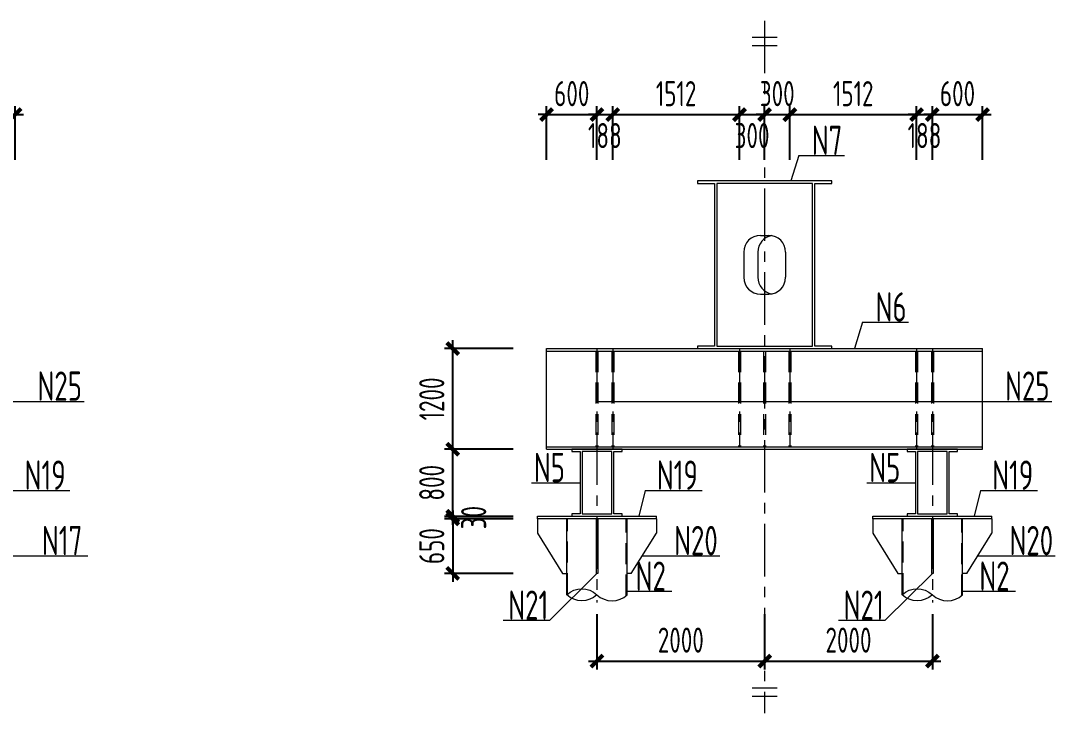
# Model space of a CAD drawing. Extents: x -2876908 to 633791, y -1383861 to 872234.
# Drawn here: x 37127 to 98822, y -1039602 to -998313 of the extents above; entities that cross this region are included whole.
import ezdxf

# ---------------------------------------------------------------- set-up
doc = ezdxf.new("R2010")
doc.units = 0
doc.header["$LTSCALE"] = 5
doc.header["$MEASUREMENT"] = 0
doc.linetypes.add('CENTER', pattern=[2, 1.25, -0.25, 0.25, -0.25])
doc.linetypes.add('DASHED', pattern=[0.75, 0.5, -0.25])
doc.layers.get('0').update_dxf_attribs({"linetype": 'CONTINUOUS', "lineweight": 25})
doc.layers.get('DEFPOINTS').update_dxf_attribs({"color": 35, "linetype": 'CONTINUOUS', "lineweight": 13})
for name, color, linetype, lineweight in [('3中心线', 6, 'CENTER', 18), ('4虚线', 2, 'DASHED', 18), ('5标注', 3, 'CONTINUOUS', 15), ('8轮廓线', 4, 'CONTINUOUS', 15), ('DIM', 3, 'CONTINUOUS', 0), ('REIND', 1, 'CONTINUOUS', 0), ('THIN', 7, 'CONTINUOUS', 0)]:
    doc.layers.add(name, color=color, linetype=linetype, lineweight=lineweight)
doc.styles.add('TSSD_Dimension', font='tssdeng.shx', dxfattribs={"width": 0.7, "bigfont": 'hztxt.shx'})
doc.styles.add('TSSD_NORM', font='tssdeng.shx', dxfattribs={"width": 0.7, "bigfont": 'hztxt.shx'})
doc.dimstyles.new('TSSD_100_100', dxfattribs={"dimtxt": 300, "dimasz": 100, "dimexe": 100, "dimexo": 250, "dimgap": 100, "dimtad": 1, "dimdec": 0, "dimzin": 0, "dimdsep": 46, "dimtxsty": 'TSSD_Dimension', "dimblk": 'ARCHTICK', "dimblk1": 'ARCHTICK', "dimblk2": 'ARCHTICK', "dimcen": 0, "dimdle": 100, "dimclrt": 7, "dimadec": 0, "dimazin": 0, "dimtfac": 1, "dimtdec": 0, "dimtix": 1, "dimtmove": 2, "dimatfit": 3, "dimfxl": 1, "dimtolj": 1, "dimtzin": 0, "dimarcsym": 0})

# ---------------------------------------------------------------- blocks, each defined once
blk = doc.blocks.new('_ArchTick')
at = {"color": 0, "linetype": 'ByBlock', "const_width": 0.5}
blk.add_lwpolyline([(-0.71, -0.71), (0.71, 0.71)], dxfattribs=at)
blk = doc.blocks.new('*D1357')
at = {"layer": 'DEFPOINTS', "color": 0, "transparency": 16777216}
for p in [(36791, -1003911), (33791, -1007860), (36791, -1007860)]:
    blk.add_point(p, dxfattribs=at)
at = {"layer": 'DIM', "color": 0, "lineweight": -2, "transparency": 16777216}
for p, q in [((33791, -1006610), (33791, -1003411)), ((36791, -1006610), (36791, -1003411)), ((33791, -1003911), (33291, -1003911)), ((33791, -1003911), (36791, -1003911)), ((36791, -1003911), (37291, -1003911))]:
    blk.add_line(p, q, dxfattribs=at)
at = {"layer": 'DIM', "color": 0, "lineweight": -2, "transparency": 16777216, "xscale": 500, "yscale": 500, "zscale": 500}
blk.add_blockref('_ArchTick', (33791, -1003911), dxfattribs=at)
at = {"layer": 'DIM', "color": 0, "lineweight": -2, "transparency": 16777216, "xscale": 500, "yscale": 500, "zscale": 500, "rotation": 180}
blk.add_blockref('_ArchTick', (36791, -1003911), dxfattribs=at)
at = {"layer": 'DIM', "color": 7, "transparency": 16777216, "insert": (35291, -1002661), "char_height": 1500, "attachment_point": 5, "style": 'TSSD_Dimension'}
blk.add_mtext('\\A1;600', dxfattribs=at)
blk = doc.blocks.new('*D1366')
at = {"layer": 'DEFPOINTS', "color": 0, "transparency": 16777216}
for p in [(62889, -1028010), (67740, -1027860), (67740, -1028010)]:
    blk.add_point(p, dxfattribs=at)
at = {"layer": 'DIM', "color": 0, "lineweight": -2, "transparency": 16777216}
for p, q in [((62889, -1027860), (62889, -1027360)), ((66490, -1027860), (62389, -1027860)), ((66490, -1028010), (62389, -1028010)), ((62889, -1027860), (62889, -1028010)), ((62889, -1028010), (62889, -1028510))]:
    blk.add_line(p, q, dxfattribs=at)
at = {"layer": 'DIM', "color": 0, "lineweight": -2, "transparency": 16777216, "xscale": 500, "yscale": 500, "zscale": 500}
for p, rotation in [((62889, -1027860), 270), ((62889, -1028010), 90)]:
    blk.add_blockref('_ArchTick', p, dxfattribs=dict(at, rotation=rotation))
at = {"layer": 'DIM', "color": 7, "transparency": 16777216, "insert": (64139, -1027935), "char_height": 1500, "attachment_point": 5, "rotation": 90, "style": 'TSSD_Dimension'}
blk.add_mtext('\\A1;30', dxfattribs=at)
blk = doc.blocks.new('*D1367')
at = {"layer": 'DEFPOINTS', "color": 0, "transparency": 16777216}
for p in [(67740, -1028010), (62889, -1031260), (67740, -1031260)]:
    blk.add_point(p, dxfattribs=at)
at = {"layer": 'DIM', "color": 0, "lineweight": -2, "transparency": 16777216}
for p, q in [((62889, -1027510), (62889, -1031760)), ((66490, -1028010), (62389, -1028010)), ((66490, -1031260), (62389, -1031260))]:
    blk.add_line(p, q, dxfattribs=at)
at = {"layer": 'DIM', "color": 0, "lineweight": -2, "transparency": 16777216, "xscale": 500, "yscale": 500, "zscale": 500}
for p, rotation in [((62889, -1028010), 90), ((62889, -1031260), 270)]:
    blk.add_blockref('_ArchTick', p, dxfattribs=dict(at, rotation=rotation))
at = {"layer": 'DIM', "color": 7, "transparency": 16777216, "insert": (61639, -1029635), "char_height": 1500, "attachment_point": 5, "rotation": 90, "style": 'TSSD_Dimension'}
blk.add_mtext('\\A1;650', dxfattribs=at)
blk = doc.blocks.new('*D1368')
at = {"layer": 'DEFPOINTS', "color": 0, "transparency": 16777216}
for p in [(62889, -1023860), (67740, -1023860), (67740, -1027860)]:
    blk.add_point(p, dxfattribs=at)
at = {"layer": 'DIM', "color": 0, "lineweight": -2, "transparency": 16777216}
for p, q in [((62889, -1028360), (62889, -1023360)), ((66490, -1023860), (62389, -1023860)), ((66490, -1027860), (62389, -1027860))]:
    blk.add_line(p, q, dxfattribs=at)
at = {"layer": 'DIM', "color": 0, "lineweight": -2, "transparency": 16777216, "xscale": 500, "yscale": 500, "zscale": 500}
for p, rotation in [((62889, -1023860), 90), ((62889, -1027860), 270)]:
    blk.add_blockref('_ArchTick', p, dxfattribs=dict(at, rotation=rotation))
at = {"layer": 'DIM', "color": 7, "transparency": 16777216, "insert": (61639, -1025860), "char_height": 1500, "attachment_point": 5, "rotation": 90, "style": 'TSSD_Dimension'}
blk.add_mtext('\\A1;800', dxfattribs=at)
blk = doc.blocks.new('*D1369')
at = {"layer": 'DEFPOINTS', "color": 0, "transparency": 16777216}
for p in [(62889, -1017860), (67740, -1017860), (67740, -1023860)]:
    blk.add_point(p, dxfattribs=at)
at = {"layer": 'DIM', "color": 0, "lineweight": -2, "transparency": 16777216}
for p, q in [((66490, -1017860), (62389, -1017860)), ((62889, -1024360), (62889, -1017360)), ((66490, -1023860), (62389, -1023860))]:
    blk.add_line(p, q, dxfattribs=at)
at = {"layer": 'DIM', "color": 0, "lineweight": -2, "transparency": 16777216, "xscale": 500, "yscale": 500, "zscale": 500}
for p, rotation in [((62889, -1017860), 90), ((62889, -1023860), 270)]:
    blk.add_blockref('_ArchTick', p, dxfattribs=dict(at, rotation=rotation))
at = {"layer": 'DIM', "color": 7, "transparency": 16777216, "insert": (61639, -1020860), "char_height": 1500, "attachment_point": 5, "rotation": 90, "style": 'TSSD_Dimension'}
blk.add_mtext('\\A1;1200', dxfattribs=at)
blk = doc.blocks.new('*D1370')
at = {"layer": 'DEFPOINTS', "color": 0, "transparency": 16777216}
for p in [(71490, -1032439), (81490, -1032439), (81490, -1036488)]:
    blk.add_point(p, dxfattribs=at)
at = {"layer": 'DIM', "color": 0, "lineweight": -2, "transparency": 16777216}
for p, q in [((71490, -1033689), (71490, -1036988)), ((81490, -1033689), (81490, -1036988)), ((70990, -1036488), (81990, -1036488))]:
    blk.add_line(p, q, dxfattribs=at)
at = {"layer": 'DIM', "color": 0, "lineweight": -2, "transparency": 16777216, "xscale": 500, "yscale": 500, "zscale": 500, "rotation": 180}
blk.add_blockref('_ArchTick', (71490, -1036488), dxfattribs=at)
at = {"layer": 'DIM', "color": 0, "lineweight": -2, "transparency": 16777216, "xscale": 500, "yscale": 500, "zscale": 500}
blk.add_blockref('_ArchTick', (81490, -1036488), dxfattribs=at)
at = {"layer": 'DIM', "color": 7, "transparency": 16777216, "insert": (76490, -1035238), "char_height": 1500, "attachment_point": 5, "style": 'TSSD_Dimension'}
blk.add_mtext('\\A1;2000', dxfattribs=at)
blk = doc.blocks.new('*D1371')
at = {"layer": 'DEFPOINTS', "color": 0, "transparency": 16777216}
for p in [(81490, -1032439), (91490, -1032439), (91490, -1036488)]:
    blk.add_point(p, dxfattribs=at)
at = {"layer": 'DIM', "color": 0, "lineweight": -2, "transparency": 16777216}
for p, q in [((81490, -1033689), (81490, -1036988)), ((91490, -1033689), (91490, -1036988)), ((80990, -1036488), (91990, -1036488))]:
    blk.add_line(p, q, dxfattribs=at)
at = {"layer": 'DIM', "color": 0, "lineweight": -2, "transparency": 16777216, "xscale": 500, "yscale": 500, "zscale": 500, "rotation": 180}
blk.add_blockref('_ArchTick', (81490, -1036488), dxfattribs=at)
at = {"layer": 'DIM', "color": 0, "lineweight": -2, "transparency": 16777216, "xscale": 500, "yscale": 500, "zscale": 500}
blk.add_blockref('_ArchTick', (91490, -1036488), dxfattribs=at)
at = {"layer": 'DIM', "color": 7, "transparency": 16777216, "insert": (86490, -1035238), "char_height": 1500, "attachment_point": 5, "style": 'TSSD_Dimension'}
blk.add_mtext('\\A1;2000', dxfattribs=at)
blk = doc.blocks.new('*D1933')
at = {"layer": 'DEFPOINTS', "color": 0, "transparency": 16777216}
for p in [(71490, -1003911), (68490, -1007860), (71490, -1007860)]:
    blk.add_point(p, dxfattribs=at)
at = {"layer": 'DIM', "color": 0, "lineweight": -2, "transparency": 16777216}
for p, q in [((68490, -1006610), (68490, -1003411)), ((71490, -1006610), (71490, -1003411)), ((68490, -1003911), (67990, -1003911)), ((68490, -1003911), (71490, -1003911)), ((71490, -1003911), (71990, -1003911))]:
    blk.add_line(p, q, dxfattribs=at)
at = {"layer": 'DIM', "color": 0, "lineweight": -2, "transparency": 16777216, "xscale": 500, "yscale": 500, "zscale": 500}
blk.add_blockref('_ArchTick', (68490, -1003911), dxfattribs=at)
at = {"layer": 'DIM', "color": 0, "lineweight": -2, "transparency": 16777216, "xscale": 500, "yscale": 500, "zscale": 500, "rotation": 180}
blk.add_blockref('_ArchTick', (71490, -1003911), dxfattribs=at)
at = {"layer": 'DIM', "color": 7, "transparency": 16777216, "insert": (69990, -1002661), "char_height": 1500, "attachment_point": 5, "style": 'TSSD_Dimension'}
blk.add_mtext('\\A1;600', dxfattribs=at)
blk = doc.blocks.new('*D1934')
at = {"layer": 'DEFPOINTS', "color": 0, "transparency": 16777216}
for p in [(79990, -1003911), (72430, -1007860), (79990, -1007860)]:
    blk.add_point(p, dxfattribs=at)
at = {"layer": 'DIM', "color": 0, "lineweight": -2, "transparency": 16777216}
for p, q in [((72430, -1006610), (72430, -1003411)), ((79990, -1006610), (79990, -1003411)), ((71930, -1003911), (80490, -1003911))]:
    blk.add_line(p, q, dxfattribs=at)
at = {"layer": 'DIM', "color": 0, "lineweight": -2, "transparency": 16777216, "xscale": 500, "yscale": 500, "zscale": 500, "rotation": 180}
blk.add_blockref('_ArchTick', (72430, -1003911), dxfattribs=at)
at = {"layer": 'DIM', "color": 0, "lineweight": -2, "transparency": 16777216, "xscale": 500, "yscale": 500, "zscale": 500}
blk.add_blockref('_ArchTick', (79990, -1003911), dxfattribs=at)
at = {"layer": 'DIM', "color": 7, "transparency": 16777216, "insert": (76210, -1002661), "char_height": 1500, "attachment_point": 5, "style": 'TSSD_Dimension'}
blk.add_mtext('\\A1;1512', dxfattribs=at)
blk = doc.blocks.new('*D1935')
at = {"layer": 'DEFPOINTS', "color": 0, "transparency": 16777216}
for p in [(90550, -1003911), (82990, -1007860), (90550, -1007860)]:
    blk.add_point(p, dxfattribs=at)
at = {"layer": 'DIM', "color": 0, "lineweight": -2, "transparency": 16777216}
for p, q in [((82990, -1006610), (82990, -1003411)), ((90550, -1006610), (90550, -1003411)), ((82490, -1003911), (91050, -1003911))]:
    blk.add_line(p, q, dxfattribs=at)
at = {"layer": 'DIM', "color": 0, "lineweight": -2, "transparency": 16777216, "xscale": 500, "yscale": 500, "zscale": 500, "rotation": 180}
blk.add_blockref('_ArchTick', (82990, -1003911), dxfattribs=at)
at = {"layer": 'DIM', "color": 0, "lineweight": -2, "transparency": 16777216, "xscale": 500, "yscale": 500, "zscale": 500}
blk.add_blockref('_ArchTick', (90550, -1003911), dxfattribs=at)
at = {"layer": 'DIM', "color": 7, "transparency": 16777216, "insert": (86770, -1002661), "char_height": 1500, "attachment_point": 5, "style": 'TSSD_Dimension'}
blk.add_mtext('\\A1;1512', dxfattribs=at)
blk = doc.blocks.new('*D1936')
at = {"layer": 'DEFPOINTS', "color": 0, "transparency": 16777216}
for p in [(94490, -1003911), (91490, -1007860), (94490, -1007860)]:
    blk.add_point(p, dxfattribs=at)
at = {"layer": 'DIM', "color": 0, "lineweight": -2, "transparency": 16777216}
for p, q in [((91490, -1006610), (91490, -1003411)), ((94490, -1006610), (94490, -1003411)), ((91490, -1003911), (90990, -1003911)), ((91490, -1003911), (94490, -1003911)), ((94490, -1003911), (94990, -1003911))]:
    blk.add_line(p, q, dxfattribs=at)
at = {"layer": 'DIM', "color": 0, "lineweight": -2, "transparency": 16777216, "xscale": 500, "yscale": 500, "zscale": 500}
blk.add_blockref('_ArchTick', (91490, -1003911), dxfattribs=at)
at = {"layer": 'DIM', "color": 0, "lineweight": -2, "transparency": 16777216, "xscale": 500, "yscale": 500, "zscale": 500, "rotation": 180}
blk.add_blockref('_ArchTick', (94490, -1003911), dxfattribs=at)
at = {"layer": 'DIM', "color": 7, "transparency": 16777216, "insert": (92990, -1002661), "char_height": 1500, "attachment_point": 5, "style": 'TSSD_Dimension'}
blk.add_mtext('\\A1;600', dxfattribs=at)
blk = doc.blocks.new('*D1937')
at = {"layer": 'DEFPOINTS', "color": 0, "transparency": 16777216}
for p in [(81490, -1003911), (79990, -1007860), (81490, -1007860)]:
    blk.add_point(p, dxfattribs=at)
at = {"layer": 'DIM', "color": 0, "lineweight": -2, "transparency": 16777216}
for p, q in [((79990, -1006610), (79990, -1003411)), ((81490, -1006610), (81490, -1003411)), ((79490, -1003911), (81990, -1003911))]:
    blk.add_line(p, q, dxfattribs=at)
at = {"layer": 'DIM', "color": 0, "lineweight": -2, "transparency": 16777216, "xscale": 500, "yscale": 500, "zscale": 500, "rotation": 180}
blk.add_blockref('_ArchTick', (79990, -1003911), dxfattribs=at)
at = {"layer": 'DIM', "color": 0, "lineweight": -2, "transparency": 16777216, "xscale": 500, "yscale": 500, "zscale": 500}
blk.add_blockref('_ArchTick', (81490, -1003911), dxfattribs=at)
at = {"layer": 'DIM', "color": 7, "transparency": 16777216, "insert": (80740, -1005161), "char_height": 1500, "attachment_point": 5, "style": 'TSSD_Dimension'}
blk.add_mtext('\\A1;300', dxfattribs=at)
blk = doc.blocks.new('*D1938')
at = {"layer": 'DEFPOINTS', "color": 0, "transparency": 16777216}
for p in [(82990, -1003911), (81490, -1007860), (82990, -1007860)]:
    blk.add_point(p, dxfattribs=at)
at = {"layer": 'DIM', "color": 0, "lineweight": -2, "transparency": 16777216}
for p, q in [((81490, -1006610), (81490, -1003411)), ((82990, -1006610), (82990, -1003411)), ((81490, -1003911), (80990, -1003911)), ((81490, -1003911), (82990, -1003911)), ((82990, -1003911), (83490, -1003911))]:
    blk.add_line(p, q, dxfattribs=at)
at = {"layer": 'DIM', "color": 0, "lineweight": -2, "transparency": 16777216, "xscale": 500, "yscale": 500, "zscale": 500}
blk.add_blockref('_ArchTick', (81490, -1003911), dxfattribs=at)
at = {"layer": 'DIM', "color": 0, "lineweight": -2, "transparency": 16777216, "xscale": 500, "yscale": 500, "zscale": 500, "rotation": 180}
blk.add_blockref('_ArchTick', (82990, -1003911), dxfattribs=at)
at = {"layer": 'DIM', "color": 7, "transparency": 16777216, "insert": (82240, -1002661), "char_height": 1500, "attachment_point": 5, "style": 'TSSD_Dimension'}
blk.add_mtext('\\A1;300', dxfattribs=at)
blk = doc.blocks.new('*D1931')
at = {"layer": 'DEFPOINTS', "color": 0, "transparency": 16777216}
for p in [(72430, -1003911), (71490, -1007860), (72430, -1007860)]:
    blk.add_point(p, dxfattribs=at)
at = {"layer": 'DIM', "color": 0, "lineweight": -2, "transparency": 16777216}
for p, q in [((71490, -1006610), (71490, -1003411)), ((72430, -1006610), (72430, -1003411)), ((71490, -1003911), (70990, -1003911)), ((71490, -1003911), (72430, -1003911)), ((72430, -1003911), (72930, -1003911))]:
    blk.add_line(p, q, dxfattribs=at)
at = {"layer": 'DIM', "color": 0, "lineweight": -2, "transparency": 16777216, "xscale": 500, "yscale": 500, "zscale": 500}
blk.add_blockref('_ArchTick', (71490, -1003911), dxfattribs=at)
at = {"layer": 'DIM', "color": 0, "lineweight": -2, "transparency": 16777216, "xscale": 500, "yscale": 500, "zscale": 500, "rotation": 180}
blk.add_blockref('_ArchTick', (72430, -1003911), dxfattribs=at)
at = {"layer": 'DIM', "color": 7, "transparency": 16777216, "insert": (71960, -1005161), "char_height": 1500, "attachment_point": 5, "style": 'TSSD_Dimension'}
blk.add_mtext('\\A1;188', dxfattribs=at)
blk = doc.blocks.new('*D1932')
at = {"layer": 'DEFPOINTS', "color": 0, "transparency": 16777216}
for p in [(91490, -1003911), (90550, -1007860), (91490, -1007860)]:
    blk.add_point(p, dxfattribs=at)
at = {"layer": 'DIM', "color": 0, "lineweight": -2, "transparency": 16777216}
for p, q in [((90550, -1006610), (90550, -1003411)), ((91490, -1006610), (91490, -1003411)), ((90550, -1003911), (90050, -1003911)), ((90550, -1003911), (91490, -1003911)), ((91490, -1003911), (91990, -1003911))]:
    blk.add_line(p, q, dxfattribs=at)
at = {"layer": 'DIM', "color": 0, "lineweight": -2, "transparency": 16777216, "xscale": 500, "yscale": 500, "zscale": 500}
blk.add_blockref('_ArchTick', (90550, -1003911), dxfattribs=at)
at = {"layer": 'DIM', "color": 0, "lineweight": -2, "transparency": 16777216, "xscale": 500, "yscale": 500, "zscale": 500, "rotation": 180}
blk.add_blockref('_ArchTick', (91490, -1003911), dxfattribs=at)
at = {"layer": 'DIM', "color": 7, "transparency": 16777216, "insert": (91020, -1005161), "char_height": 1500, "attachment_point": 5, "style": 'TSSD_Dimension'}
blk.add_mtext('\\A1;188', dxfattribs=at)

msp = doc.modelspace()

# ---------------------------------------------------------------- linework, layer by layer
at = {"layer": '3中心线', "ltscale": 500}
for p, q in [((81489.836, -998312.586), (81489.836, -1039601.801)), ((71489.836, -1017859.547), (71489.836, -1033001.865)), ((72429.836, -1017859.547), (72429.836, -1023859.547)), ((79989.836, -1017859.547), (79989.836, -1023709.547)), ((82989.836, -1017859.547), (82989.836, -1023709.547)), ((90549.836, -1017859.547), (90549.836, -1023859.547)), ((91489.836, -1017859.547), (91489.836, -1033001.865)), ((71489.836, -1027859.547), (71489.836, -1032536.541)), ((91489.836, -1027859.547), (91489.836, -1032536.541))]:
    msp.add_line(p, q, dxfattribs=at)
at = {"layer": '4虚线', "ltscale": 500}
for p, q in [((71429.836, -1018009.547), (71429.836, -1023709.547)), ((71549.836, -1018009.547), (71549.836, -1023709.547)), ((72369.836, -1018009.547), (72369.836, -1023709.547)), ((72489.836, -1018009.547), (72489.836, -1023709.547)), ((79929.836, -1018009.547), (79929.836, -1023709.547)), ((80049.836, -1018009.547), (80049.836, -1023709.547)), ((81429.836, -1018009.547), (81429.836, -1023709.547)), ((81549.836, -1018009.547), (81549.836, -1023709.547)), ((82929.836, -1018009.547), (82929.836, -1023709.547)), ((83049.836, -1018009.547), (83049.836, -1023709.547)), ((90489.836, -1018009.547), (90489.836, -1023709.547)), ((90609.836, -1018009.547), (90609.836, -1023709.547)), ((91429.836, -1018009.547), (91429.836, -1023709.547)), ((91549.836, -1018009.547), (91549.836, -1023709.547)), ((69739.836, -1032491.327), (69739.836, -1028009.547)), ((73239.836, -1032581.756), (73239.836, -1028009.547)), ((89739.836, -1032491.327), (89739.836, -1028009.547)), ((93239.836, -1032581.756), (93239.836, -1028009.547))]:
    msp.add_line(p, q, dxfattribs=at)
at = {"layer": '5标注'}
for p, q in [((83522.865, -1006354.57), (83048.888, -1007859.547)), ((83522.865, -1006354.57), (86256.97, -1006354.57)), ((87327.594, -1016286.581), (86853.618, -1017859.547)), ((87327.594, -1016286.581), (90061.7, -1016286.581)), ((13791.081, -1021006), (40912.528, -1021006)), ((71489.836, -1021006), (98611.283, -1021006)), ((67590.888, -1025859.547), (70489.836, -1025859.547)), ((87590.888, -1025859.547), (90489.836, -1025859.547)), ((36671.773, -1026312.547), (40059.115, -1026312.547)), ((74370.528, -1026312.547), (73983.03, -1027859.547)), ((74370.528, -1026312.547), (77757.87, -1026312.547)), ((94370.528, -1026312.547), (93983.03, -1027859.547)), ((94370.528, -1026312.547), (97757.87, -1026312.547)), ((36270.082, -1030213.145), (41123.051, -1030213.145)), ((74193.837, -1030213.145), (78821.806, -1030213.145)), ((94193.837, -1030213.145), (98821.806, -1030213.145)), ((68656.075, -1034063.852), (71489.836, -1031259.547)), ((88656.075, -1034063.852), (91489.836, -1031259.547)), ((75949.58, -1032334.783), (73289.836, -1032334.783)), ((96446.127, -1032334.783), (93289.836, -1032334.783)), ((68656.075, -1034063.852), (65890.142, -1034063.852)), ((88656.075, -1034063.852), (85890.142, -1034063.852))]:
    msp.add_line(p, q, dxfattribs=at)
at = {"layer": '8轮廓线'}
for p, q in [((81239.836, -1011109.547), (81739.836, -1011109.547)), ((80239.836, -1012109.547), (80239.836, -1013609.547)), ((81078.388, -1012109.547), (81078.388, -1013609.547)), ((82739.836, -1012109.547), (82739.836, -1013609.547)), ((81239.836, -1014609.547), (81739.836, -1014609.547)), ((68489.836, -1023859.547), (68489.836, -1017859.547)), ((68489.836, -1017859.547), (94489.836, -1017859.547)), ((94489.836, -1023859.547), (94489.836, -1017859.547)), ((68489.836, -1018009.547), (94489.836, -1018009.547)), ((68489.836, -1023709.547), (94489.836, -1023709.547)), ((68489.836, -1023859.547), (94489.836, -1023859.547)), ((67939.836, -1028009.547), (67939.836, -1027859.547)), ((67939.836, -1027859.547), (75039.836, -1027859.547)), ((75039.836, -1028009.547), (67939.836, -1028009.547)), ((67939.836, -1028009.547), (67939.836, -1028859.547)), ((69689.836, -1032536.541), (69689.836, -1028009.547)), ((71439.836, -1028009.547), (71439.836, -1031259.547)), ((71539.836, -1028009.547), (71539.836, -1031259.547)), ((73289.836, -1032536.541), (73289.836, -1028009.547)), ((75039.836, -1028009.547), (75039.836, -1027859.547)), ((75039.836, -1028009.547), (75039.836, -1028859.547)), ((75039.836, -1028009.547), (75039.836, -1028859.547)), ((87939.836, -1028009.547), (87939.836, -1027859.547)), ((87939.836, -1027859.547), (95039.836, -1027859.547)), ((95039.836, -1028009.547), (87939.836, -1028009.547)), ((87939.836, -1028009.547), (87939.836, -1028859.547)), ((89689.836, -1032536.541), (89689.836, -1028009.547)), ((91439.836, -1028009.547), (91439.836, -1031259.547)), ((91539.836, -1028009.547), (91539.836, -1031259.547)), ((93289.836, -1032536.541), (93289.836, -1028009.547)), ((95039.836, -1028009.547), (95039.836, -1027859.547)), ((95039.836, -1028009.547), (95039.836, -1028859.547)), ((95039.836, -1028009.547), (95039.836, -1028859.547)), ((67939.836, -1028859.547), (69439.836, -1031259.547)), ((73539.836, -1031259.547), (75039.836, -1028859.547)), ((87939.836, -1028859.547), (89439.836, -1031259.547)), ((93539.836, -1031259.547), (95039.836, -1028859.547)), ((69439.836, -1031259.547), (69689.836, -1031259.547)), ((71539.836, -1031259.547), (71439.836, -1031259.547)), ((73539.836, -1031259.547), (73289.836, -1031259.547)), ((89439.836, -1031259.547), (89689.836, -1031259.547)), ((91539.836, -1031259.547), (91439.836, -1031259.547)), ((93539.836, -1031259.547), (93289.836, -1031259.547))]:
    msp.add_line(p, q, dxfattribs=at)
for points in [[(77489.836, -1017859.547), (85489.836, -1017859.547), (85489.836, -1017709.547), (84489.836, -1017709.547), (84489.836, -1008009.547), (85489.836, -1008009.547), (85489.836, -1007859.547), (77489.836, -1007859.547), (77489.836, -1008009.547), (78489.836, -1008009.547), (78489.836, -1017709.547), (77489.836, -1017709.547)], [(78639.836, -1017709.547), (84339.836, -1017709.547), (84339.836, -1008009.547), (78639.836, -1008009.547)], [(69989.836, -1027859.547), (72989.836, -1027859.547), (72989.836, -1027719.547), (72489.836, -1027719.547), (72489.836, -1023999.547), (72989.836, -1023999.547), (72989.836, -1023859.547), (69989.836, -1023859.547), (69989.836, -1023999.547), (70489.836, -1023999.547), (70489.836, -1027719.547), (69989.836, -1027719.547)], [(70609.836, -1027719.547), (72369.836, -1027719.547), (72369.836, -1023999.547), (70609.836, -1023999.547)], [(89989.836, -1027859.547), (92989.836, -1027859.547), (92989.836, -1027719.547), (92489.836, -1027719.547), (92489.836, -1023999.547), (92989.836, -1023999.547), (92989.836, -1023859.547), (89989.836, -1023859.547), (89989.836, -1023999.547), (90489.836, -1023999.547), (90489.836, -1027719.547), (89989.836, -1027719.547)], [(90609.836, -1027719.547), (92369.836, -1027719.547), (92369.836, -1023999.547), (90609.836, -1023999.547)]]:
    msp.add_lwpolyline(points, close=True, dxfattribs=at)
for centre, start, end in [((81239.836, -1012109.547), 90, 180), ((82078.388, -1012109.547), 99.74573428, 180), ((81739.836, -1012109.547), 0, 90), ((81239.836, -1013609.547), 180, 270), ((82078.388, -1013609.547), 180, 260.25426572), ((81739.836, -1013609.547), 270, 0)]:
    msp.add_arc(centre, 1000, start, end, dxfattribs=at)
at = {"layer": 'REIND', "const_width": 100}
for points in [[(71439.836, -1021006, 1), (71539.836, -1021006, 1)], [(72379.836, -1021006, 1), (72479.836, -1021006, 1)], [(79939.836, -1021006, 1), (80039.836, -1021006, 1)], [(81439.836, -1021006, 1), (81539.836, -1021006, 1)], [(82939.836, -1021006, 1), (83039.836, -1021006, 1)], [(90499.836, -1021006, 1), (90599.836, -1021006, 1)], [(91439.836, -1021006, 1), (91539.836, -1021006, 1)]]:
    msp.add_lwpolyline(points, format="xyb", close=True, dxfattribs=at)
at = {"layer": 'THIN'}
for p, q in [((82239.836, -999312.586), (80739.836, -999312.586)), ((82239.836, -999812.586), (80739.836, -999812.586)), ((82239.836, -1038101.801), (80739.836, -1038101.801)), ((82239.836, -1038601.801), (80739.836, -1038601.801))]:
    msp.add_line(p, q, dxfattribs=at)
for points in [[(71489.836, -1032536.541, -0.4), (69689.836, -1032536.541, -0.4), (71489.836, -1032536.541, 0.4), (73289.836, -1032536.541, 0.4)], [(91489.836, -1032536.541, -0.4), (89689.836, -1032536.541, -0.4), (91489.836, -1032536.541, 0.4), (93289.836, -1032536.541, 0.4)]]:
    msp.add_lwpolyline(points, format="xyb", dxfattribs=at)

# ---------------------------------------------------------------- texts
at = {"layer": '5标注', "color": 7, "char_height": 1750, "style": 'TSSD_NORM'}
for s, insert, attachment_point in [('N7', (84300.464, -1006322.07), 7), ('N6', (88105.193, -1016254.081), 7), ('N25', (38128.07, -1020973.5), 7), ('N25', (95826.825, -1020973.5), 7), ('N5', (67727.464, -1025827.047), 7), ('N5', (87727.464, -1025827.047), 7), ('N19', (37360.014, -1026280.047), 7), ('N19', (75058.769, -1026280.047), 7), ('N19', (95058.769, -1026280.047), 7), ('N17', (38392.14, -1030180.645), 7), ('N20', (76090.896, -1030180.645), 7), ('N20', (96090.896, -1030180.645), 7), ('N2', (75600.361, -1032302.283), 9), ('N2', (96096.908, -1032302.283), 9), ('N21', (68589.243, -1034031.352), 9), ('N21', (88589.243, -1034031.352), 9)]:
    msp.add_mtext(s, dxfattribs=dict(at, insert=insert, attachment_point=attachment_point))

# ---------------------------------------------------------------- dimensions: what is measured, and where the dimension line sits
at = {"layer": 'DIM'}
for base, p1, p2, picture, middle in [((36791.081, -1003911.028), (33791.081, -1007859.547), (36791.081, -1007859.547), '*D1357', (35291.081, -1002661.028)), ((71489.836, -1003911.028), (68489.836, -1007859.547), (71489.836, -1007859.547), '*D1933', (69989.836, -1002661.028)), ((79989.836, -1003911.028), (72429.836, -1007859.547), (79989.836, -1007859.547), '*D1934', (76209.836, -1002661.028)), ((82989.836, -1003911.028), (81489.836, -1007859.547), (82989.836, -1007859.547), '*D1938', (82239.836, -1002661.028)), ((90549.836, -1003911.028), (82989.836, -1007859.547), (90549.836, -1007859.547), '*D1935', (86769.836, -1002661.028)), ((94489.836, -1003911.028), (91489.836, -1007859.547), (94489.836, -1007859.547), '*D1936', (92989.836, -1002661.028)), ((81489.836, -1036488.082), (71489.836, -1032438.523), (81489.836, -1032438.523), '*D1370', (76489.836, -1035238.082)), ((91489.836, -1036488.082), (81489.836, -1032438.523), (91489.836, -1032438.523), '*D1371', (86489.836, -1035238.082))]:
    dim = msp.add_linear_dim(base=base, p1=p1, p2=p2, dimstyle='TSSD_100_100', override={"dimtxt": 1500, "dimasz": 500, "dimexe": 500, "dimexo": 1250, "dimgap": 500, "dimlfac": 0.2, "dimdle": 500}, dxfattribs=at)
    dim.commit()
    dim.dimension.update_dxf_attribs({"geometry": picture, "text_midpoint": middle})
for base, p1, p2, picture, middle in [((72429.836, -1003911.028), (71489.836, -1007859.547), (72429.836, -1007859.547), '*D1931', (71959.836, -1005161.028)), ((81489.836, -1003911.028), (79989.836, -1007859.547), (81489.836, -1007859.547), '*D1937', (80739.836, -1005161.028)), ((91489.836, -1003911.028), (90549.836, -1007859.547), (91489.836, -1007859.547), '*D1932', (91019.836, -1005161.028))]:
    dim = msp.add_linear_dim(base=base, p1=p1, p2=p2, dimstyle='TSSD_100_100', override={"dimtxt": 1500, "dimasz": 500, "dimexe": 500, "dimexo": 1250, "dimgap": 500, "dimlfac": 0.2, "dimdle": 500}, dxfattribs=at)
    dim.commit()
    dim.dimension.update_dxf_attribs({"geometry": picture, "text_midpoint": middle, "dimtype": 160})
for base, p1, p2, picture, middle in [((62888.755, -1017859.547), (67739.836, -1023859.547), (67739.836, -1017859.547), '*D1369', (61638.755, -1020859.547)), ((62888.755, -1023859.547), (67739.836, -1027859.547), (67739.836, -1023859.547), '*D1368', (61638.755, -1025859.547)), ((62888.755, -1031259.547), (67739.836, -1028009.547), (67739.836, -1031259.547), '*D1367', (61638.755, -1029634.547))]:
    dim = msp.add_linear_dim(base=base, p1=p1, p2=p2, angle=90, dimstyle='TSSD_100_100', override={"dimtxt": 1500, "dimasz": 500, "dimexe": 500, "dimexo": 1250, "dimgap": 500, "dimlfac": 0.2, "dimdle": 500}, dxfattribs=at)
    dim.commit()
    dim.dimension.update_dxf_attribs({"geometry": picture, "text_midpoint": middle})
dim = msp.add_linear_dim(base=(62888.755, -1028009.547), p1=(67739.836, -1027859.547), p2=(67739.836, -1028009.547), angle=90, dimstyle='TSSD_100_100', override={"dimtxt": 1500, "dimasz": 500, "dimexe": 500, "dimexo": 1250, "dimgap": 500, "dimlfac": 0.2, "dimdle": 500}, dxfattribs=at)
dim.commit()
dim.dimension.update_dxf_attribs({"geometry": '*D1366', "text_midpoint": (64138.755, -1027934.547), "dimtype": 160})

doc.saveas('drawing.dxf')
